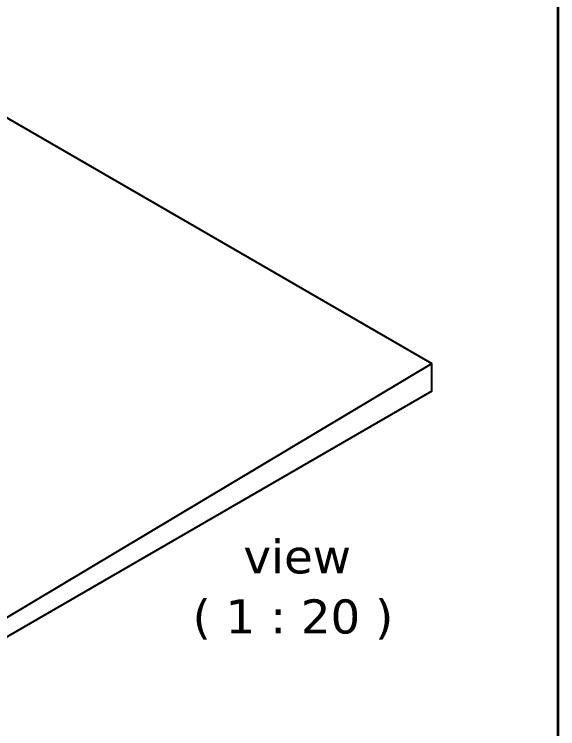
# Model space of a CAD drawing. Header units: millimetres. Extents: x 68 to 2000, y 100 to 2870.
# Drawn here: x 1601 to 2000, y 720 to 1245 of the extents above; entities that cross this region are included whole.
import ezdxf

# ---------------------------------------------------------------- set-up
doc = ezdxf.new("R2010")
doc.units = ezdxf.units.MM
doc.header["$LTSCALE"] = 10
for name, color, linetype, lineweight in [('_Sichtbarkanten', 7, 'Continuous', 25), ('Rahmen (ISO)', 7, 'Continuous', 35), ('Symbol (ISO)', 7, 'Continuous', 25)]:
    doc.layers.add(name, color=color, linetype=linetype, lineweight=lineweight)
doc.styles.add('Bezeichnungstext (DIN)', font='verdana.ttf')

# ---------------------------------------------------------------- blocks, each defined once
blk = doc.blocks.new('Ränder Wedi_hoch')
at = {"layer": 'Rahmen (ISO)'}
blk.add_line((200, 287), (200, 10), dxfattribs=at)

msp = doc.modelspace()

# ---------------------------------------------------------------- linework, layer by layer
at = {"layer": '_Sichtbarkanten'}
for p, q in [((1554.1, 1192.59), (1907.66, 988.47)), ((1593, 800.68), (1907.66, 988.47)), ((1907.66, 968.06), (1907.66, 988.47)), ((1907.66, 968.06), (1554.1, 763.93))]:
    msp.add_line(p, q, dxfattribs=at)

# ---------------------------------------------------------------- block references
at = {"xscale": 10, "yscale": 10, "zscale": 10}
msp.add_blockref('Ränder Wedi_hoch', (0, 0), dxfattribs=at)

# ---------------------------------------------------------------- texts
at = {"layer": 'Symbol (ISO)', "char_height": 25, "attachment_point": 7, "style": 'Bezeichnungstext (DIN)'}
for s, insert in [('view', (1769.22, 833.92)), (' ( 1 : 20 )', (1721.01, 785.78))]:
    msp.add_mtext(s, dxfattribs=dict(at, insert=insert))

doc.saveas('drawing.dxf')
